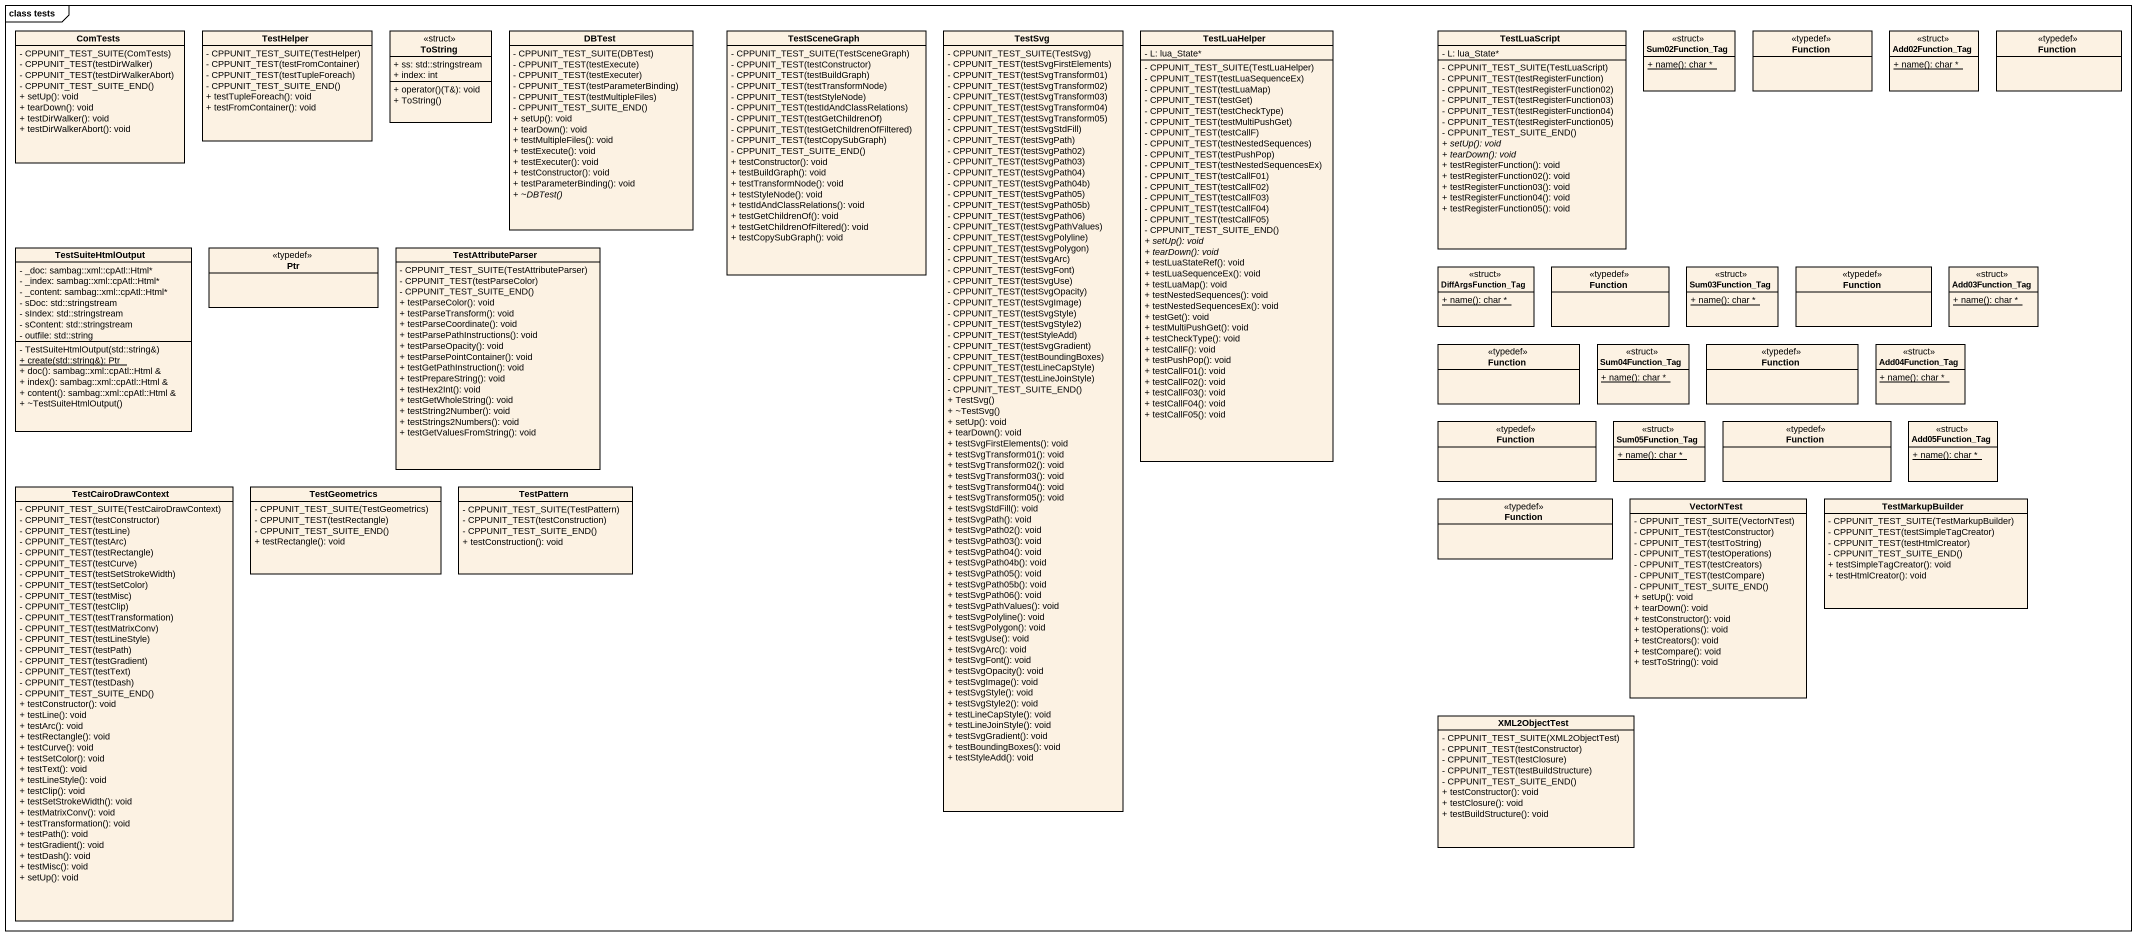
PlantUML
@startuml
mainframe class tests
hide circle
hide empty members
skinparam classAttributeIconSize 0
class ComTests {
  - CPPUNIT_TEST_SUITE(ComTests)
  - CPPUNIT_TEST(testDirWalker)
  - CPPUNIT_TEST(testDirWalkerAbort)
  - CPPUNIT_TEST_SUITE_END()
  + setUp(): void
  + tearDown(): void
  + testDirWalker(): void
  + testDirWalkerAbort(): void
}
class TestHelper {
  - CPPUNIT_TEST_SUITE(TestHelper)
  - CPPUNIT_TEST(testFromContainer)
  - CPPUNIT_TEST(testTupleForeach)
  - CPPUNIT_TEST_SUITE_END()
  + testTupleForeach(): void
  + testFromContainer(): void
}
class ToString <<struct>> {
  + ss: std::stringstream
  + index: int
  + operator()(T&): void
  + ToString()
}
class DBTest {
  - CPPUNIT_TEST_SUITE(DBTest)
  - CPPUNIT_TEST(testExecute)
  - CPPUNIT_TEST(testExecuter)
  - CPPUNIT_TEST(testParameterBinding)
  - CPPUNIT_TEST(testMultipleFiles)
  - CPPUNIT_TEST_SUITE_END()
  + setUp(): void
  + tearDown(): void
  + testMultipleFiles(): void
  + testExecute(): void
  + testExecuter(): void
  + testConstructor(): void
  + testParameterBinding(): void
  {abstract} + ~DBTest()
}
class TestSceneGraph {
  - CPPUNIT_TEST_SUITE(TestSceneGraph)
  - CPPUNIT_TEST(testConstructor)
  - CPPUNIT_TEST(testBuildGraph)
  - CPPUNIT_TEST(testTransformNode)
  - CPPUNIT_TEST(testStyleNode)
  - CPPUNIT_TEST(testIdAndClassRelations)
  - CPPUNIT_TEST(testGetChildrenOf)
  - CPPUNIT_TEST(testGetChildrenOfFiltered)
  - CPPUNIT_TEST(testCopySubGraph)
  - CPPUNIT_TEST_SUITE_END()
  + testConstructor(): void
  + testBuildGraph(): void
  + testTransformNode(): void
  + testStyleNode(): void
  + testIdAndClassRelations(): void
  + testGetChildrenOf(): void
  + testGetChildrenOfFiltered(): void
  + testCopySubGraph(): void
}
class TestSvg {
  - CPPUNIT_TEST_SUITE(TestSvg)
  - CPPUNIT_TEST(testSvgFirstElements)
  - CPPUNIT_TEST(testSvgTransform01)
  - CPPUNIT_TEST(testSvgTransform02)
  - CPPUNIT_TEST(testSvgTransform03)
  - CPPUNIT_TEST(testSvgTransform04)
  - CPPUNIT_TEST(testSvgTransform05)
  - CPPUNIT_TEST(testSvgStdFill)
  - CPPUNIT_TEST(testSvgPath)
  - CPPUNIT_TEST(testSvgPath02)
  - CPPUNIT_TEST(testSvgPath03)
  - CPPUNIT_TEST(testSvgPath04)
  - CPPUNIT_TEST(testSvgPath04b)
  - CPPUNIT_TEST(testSvgPath05)
  - CPPUNIT_TEST(testSvgPath05b)
  - CPPUNIT_TEST(testSvgPath06)
  - CPPUNIT_TEST(testSvgPathValues)
  - CPPUNIT_TEST(testSvgPolyline)
  - CPPUNIT_TEST(testSvgPolygon)
  - CPPUNIT_TEST(testSvgArc)
  - CPPUNIT_TEST(testSvgFont)
  - CPPUNIT_TEST(testSvgUse)
  - CPPUNIT_TEST(testSvgOpacity)
  - CPPUNIT_TEST(testSvgImage)
  - CPPUNIT_TEST(testSvgStyle)
  - CPPUNIT_TEST(testSvgStyle2)
  - CPPUNIT_TEST(testStyleAdd)
  - CPPUNIT_TEST(testSvgGradient)
  - CPPUNIT_TEST(testBoundingBoxes)
  - CPPUNIT_TEST(testLineCapStyle)
  - CPPUNIT_TEST(testLineJoinStyle)
  - CPPUNIT_TEST_SUITE_END()
  + TestSvg()
  + ~TestSvg()
  + setUp(): void
  + tearDown(): void
  + testSvgFirstElements(): void
  + testSvgTransform01(): void
  + testSvgTransform02(): void
  + testSvgTransform03(): void
  + testSvgTransform04(): void
  + testSvgTransform05(): void
  + testSvgStdFill(): void
  + testSvgPath(): void
  + testSvgPath02(): void
  + testSvgPath03(): void
  + testSvgPath04(): void
  + testSvgPath04b(): void
  + testSvgPath05(): void
  + testSvgPath05b(): void
  + testSvgPath06(): void
  + testSvgPathValues(): void
  + testSvgPolyline(): void
  + testSvgPolygon(): void
  + testSvgUse(): void
  + testSvgArc(): void
  + testSvgFont(): void
  + testSvgOpacity(): void
  + testSvgImage(): void
  + testSvgStyle(): void
  + testSvgStyle2(): void
  + testLineCapStyle(): void
  + testLineJoinStyle(): void
  + testSvgGradient(): void
  + testBoundingBoxes(): void
  + testStyleAdd(): void
}
class TestLuaHelper {
  - L: lua_State*
  - CPPUNIT_TEST_SUITE(TestLuaHelper)
  - CPPUNIT_TEST(testLuaSequenceEx)
  - CPPUNIT_TEST(testLuaMap)
  - CPPUNIT_TEST(testGet)
  - CPPUNIT_TEST(testCheckType)
  - CPPUNIT_TEST(testMultiPushGet)
  - CPPUNIT_TEST(testCallF)
  - CPPUNIT_TEST(testNestedSequences)
  - CPPUNIT_TEST(testPushPop)
  - CPPUNIT_TEST(testNestedSequencesEx)
  - CPPUNIT_TEST(testCallF01)
  - CPPUNIT_TEST(testCallF02)
  - CPPUNIT_TEST(testCallF03)
  - CPPUNIT_TEST(testCallF04)
  - CPPUNIT_TEST(testCallF05)
  - CPPUNIT_TEST_SUITE_END()
  {abstract} + setUp(): void
  {abstract} + tearDown(): void
  + testLuaStateRef(): void
  + testLuaSequenceEx(): void
  + testLuaMap(): void
  + testNestedSequences(): void
  + testNestedSequencesEx(): void
  + testGet(): void
  + testMultiPushGet(): void
  + testCheckType(): void
  + testCallF(): void
  + testPushPop(): void
  + testCallF01(): void
  + testCallF02(): void
  + testCallF03(): void
  + testCallF04(): void
  + testCallF05(): void
}
class TestLuaScript {
  - L: lua_State*
  - CPPUNIT_TEST_SUITE(TestLuaScript)
  - CPPUNIT_TEST(testRegisterFunction)
  - CPPUNIT_TEST(testRegisterFunction02)
  - CPPUNIT_TEST(testRegisterFunction03)
  - CPPUNIT_TEST(testRegisterFunction04)
  - CPPUNIT_TEST(testRegisterFunction05)
  - CPPUNIT_TEST_SUITE_END()
  {abstract} + setUp(): void
  {abstract} + tearDown(): void
  + testRegisterFunction(): void
  + testRegisterFunction02(): void
  + testRegisterFunction03(): void
  + testRegisterFunction04(): void
  + testRegisterFunction05(): void
}
class Sum02Function_Tag <<struct>> {
  {static} + name(): char *
}
class Function <<typedef>>
class Add02Function_Tag <<struct>> {
  {static} + name(): char *
}
class "Function" as Function_2 <<typedef>>
class TestSuiteHtmlOutput {
  - _doc: sambag::xml::cpAtl::Html*
  - _index: sambag::xml::cpAtl::Html*
  - _content: sambag::xml::cpAtl::Html*
  - sDoc: std::stringstream
  - sIndex: std::stringstream
  - sContent: std::stringstream
  - outfile: std::string
  - TestSuiteHtmlOutput(std::string&)
  {static} + create(std::string&): Ptr
  + doc(): sambag::xml::cpAtl::Html &
  + index(): sambag::xml::cpAtl::Html &
  + content(): sambag::xml::cpAtl::Html &
  + ~TestSuiteHtmlOutput()
}
class Ptr <<typedef>>
class TestAttributeParser {
  - CPPUNIT_TEST_SUITE(TestAttributeParser)
  - CPPUNIT_TEST(testParseColor)
  - CPPUNIT_TEST_SUITE_END()
  + testParseColor(): void
  + testParseTransform(): void
  + testParseCoordinate(): void
  + testParsePathInstructions(): void
  + testParseOpacity(): void
  + testParsePointContainer(): void
  + testGetPathInstruction(): void
  + testPrepareString(): void
  + testHex2Int(): void
  + testGetWholeString(): void
  + testString2Number(): void
  + testStrings2Numbers(): void
  + testGetValuesFromString(): void
}
class DiffArgsFunction_Tag <<struct>> {
  {static} + name(): char *
}
class "Function" as Function_3 <<typedef>>
class Sum03Function_Tag <<struct>> {
  {static} + name(): char *
}
class "Function" as Function_4 <<typedef>>
class Add03Function_Tag <<struct>> {
  {static} + name(): char *
}
class "Function" as Function_5 <<typedef>>
class Sum04Function_Tag <<struct>> {
  {static} + name(): char *
}
class "Function" as Function_6 <<typedef>>
class Add04Function_Tag <<struct>> {
  {static} + name(): char *
}
class "Function" as Function_7 <<typedef>>
class Sum05Function_Tag <<struct>> {
  {static} + name(): char *
}
class "Function" as Function_8 <<typedef>>
class Add05Function_Tag <<struct>> {
  {static} + name(): char *
}
class TestCairoDrawContext {
  - CPPUNIT_TEST_SUITE(TestCairoDrawContext)
  - CPPUNIT_TEST(testConstructor)
  - CPPUNIT_TEST(testLine)
  - CPPUNIT_TEST(testArc)
  - CPPUNIT_TEST(testRectangle)
  - CPPUNIT_TEST(testCurve)
  - CPPUNIT_TEST(testSetStrokeWidth)
  - CPPUNIT_TEST(testSetColor)
  - CPPUNIT_TEST(testMisc)
  - CPPUNIT_TEST(testClip)
  - CPPUNIT_TEST(testTransformation)
  - CPPUNIT_TEST(testMatrixConv)
  - CPPUNIT_TEST(testLineStyle)
  - CPPUNIT_TEST(testPath)
  - CPPUNIT_TEST(testGradient)
  - CPPUNIT_TEST(testText)
  - CPPUNIT_TEST(testDash)
  - CPPUNIT_TEST_SUITE_END()
  + testConstructor(): void
  + testLine(): void
  + testArc(): void
  + testRectangle(): void
  + testCurve(): void
  + testSetColor(): void
  + testText(): void
  + testLineStyle(): void
  + testClip(): void
  + testSetStrokeWidth(): void
  + testMatrixConv(): void
  + testTransformation(): void
  + testPath(): void
  + testGradient(): void
  + testDash(): void
  + testMisc(): void
  + setUp(): void
}
class TestGeometrics {
  - CPPUNIT_TEST_SUITE(TestGeometrics)
  - CPPUNIT_TEST(testRectangle)
  - CPPUNIT_TEST_SUITE_END()
  + testRectangle(): void
}
class TestPattern {
  - CPPUNIT_TEST_SUITE(TestPattern)
  - CPPUNIT_TEST(testConstruction)
  - CPPUNIT_TEST_SUITE_END()
  + testConstruction(): void
}
class "Function" as Function_9 <<typedef>>
class VectorNTest {
  - CPPUNIT_TEST_SUITE(VectorNTest)
  - CPPUNIT_TEST(testConstructor)
  - CPPUNIT_TEST(testToString)
  - CPPUNIT_TEST(testOperations)
  - CPPUNIT_TEST(testCreators)
  - CPPUNIT_TEST(testCompare)
  - CPPUNIT_TEST_SUITE_END()
  + setUp(): void
  + tearDown(): void
  + testConstructor(): void
  + testOperations(): void
  + testCreators(): void
  + testCompare(): void
  + testToString(): void
}
class TestMarkupBuilder {
  - CPPUNIT_TEST_SUITE(TestMarkupBuilder)
  - CPPUNIT_TEST(testSimpleTagCreator)
  - CPPUNIT_TEST(testHtmlCreator)
  - CPPUNIT_TEST_SUITE_END()
  + testSimpleTagCreator(): void
  + testHtmlCreator(): void
}
class XML2ObjectTest {
  - CPPUNIT_TEST_SUITE(XML2ObjectTest)
  - CPPUNIT_TEST(testConstructor)
  - CPPUNIT_TEST(testClosure)
  - CPPUNIT_TEST(testBuildStructure)
  - CPPUNIT_TEST_SUITE_END()
  + testConstructor(): void
  + testClosure(): void
  + testBuildStructure(): void
}
@enduml
